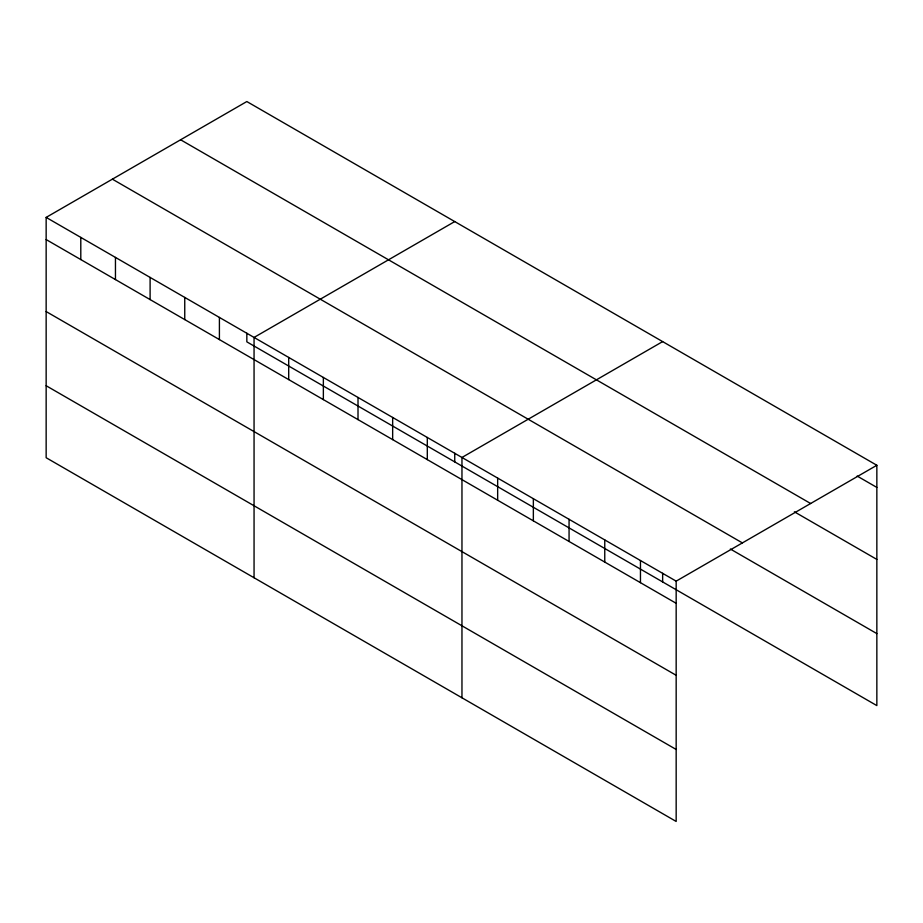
<?xml version="1.0" encoding="UTF-8"?>
<svg xmlns="http://www.w3.org/2000/svg" width="923" height="923" viewBox="0 0 923 923"><rect width="100%" height="100%" fill="white"/><g stroke="black" fill="none" stroke-linecap="round" stroke-linejoin="round"><path stroke-width="1.38" d="M46.15 217.401L676.167 581.144L676.167 821.458L46.15 457.727L46.15 217.401L246.833 101.542L876.85 465.273L876.85 705.599L246.833 341.856L246.833 333.226M454.739 221.566L254.056 337.437L254.056 577.763M662.645 341.602L461.962 457.473L461.962 697.788M676.167 581.144L876.85 465.273M857.155 476.06L876.85 487.425M180.608 139.777L810.625 503.508M794.368 511.804L876.85 559.419M112.375 179.166L742.392 542.909M730.358 549.023L876.85 633.605M46.15 239.565L676.167 603.296M46.15 311.559L676.167 675.29M46.15 385.733L676.167 749.464M662.645 573.287L662.645 581.928M640.458 560.526L640.458 582.678M604.761 539.92L604.761 562.072M569.064 519.303L569.064 541.455M533.356 498.697L533.356 520.849M497.659 478.079L497.659 500.231M454.739 453.251L454.739 461.892M427.303 437.467L427.303 459.619M392.656 417.461L392.656 439.613M358.009 397.455L358.009 419.607M323.362 377.449L323.362 399.601M288.703 357.443L288.703 379.595M219.409 317.431L219.409 339.583M184.75 297.425L184.75 319.577M150.103 277.419L150.103 299.571M115.456 257.413L115.456 279.565M80.797 237.407L80.797 259.559"/></g></svg>
